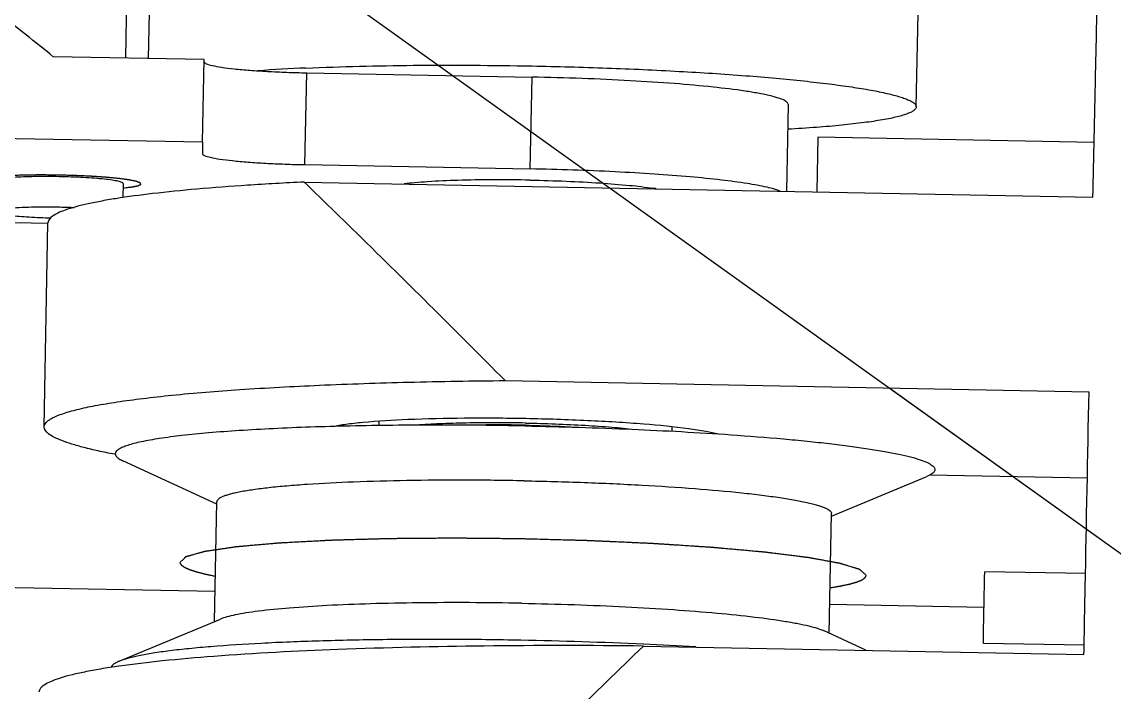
# Model space of a CAD drawing. Header units: millimetres. Extents: x 0 to 420, y 0 to 297.
# Drawn here: x 152.18 to 157.51, y 191.52 to 194.79 of the extents above; entities that cross this region are included whole.
import ezdxf

# ---------------------------------------------------------------- set-up
doc = ezdxf.new("R2010")
doc.units = ezdxf.units.MM
doc.header["$LTSCALE"] = 23.1
doc.layers.get('0').update_dxf_attribs({"linetype": 'CONTINUOUS'})
doc.layers.add('AXIS', color=7, linetype='CONTINUOUS')
doc.layers.add('DCURVE', color=7, linetype='CONTINUOUS')
doc.styles.get("Standard").update_dxf_attribs({"font": 'txt', "width": 0.85})
doc.dimstyles.get("Standard").update_dxf_attribs({"dimtxt": 3.5, "dimasz": 3.5, "dimexe": 1.5, "dimexo": 1, "dimtad": 1, "dimtxsty": 'STANDARD', "dimcen": 0.09, "dimadec": 0, "dimazin": 0, "dimtol": 1, "dimtp": 0.01, "dimtm": 0.01, "dimtfac": 1, "dimtofl": 0, "dimtmove": 0, "dimatfit": 3, "dimfxl": 1, "dimtolj": 1, "dimarcsym": 0})

msp = doc.modelspace()

# ---------------------------------------------------------------- linework, layer by layer
at = {"color": 7, "linetype": 'CONTINUOUS'}
for p, q in [((152.6887, 194.9957), (152.6813, 194.6119)), ((153.0569, 194.2008), (153.0656, 194.6045)), ((153.5569, 194.0917), (153.5655, 194.5399)), ((154.6566, 194.0707), (154.6653, 194.5189)), ((155.9151, 194.3858), (155.9069, 193.9618)), ((156.0602, 194.2257), (156.0551, 193.959)), ((153.0569, 194.2008), (151.9571, 194.2218)), ((153.0569, 194.2008), (153.0569, 194.1448)), ((153.5569, 194.0917), (154.6566, 194.0707)), ((152.6695, 193.9997), (152.6682, 193.9309)), ((153.553, 194.0068), (157.4023, 193.9332)), ((151.9571, 193.8129), (152.3032, 193.8063)), ((152.284, 192.8119), (152.3032, 193.8079)), ((154.5336, 193.0379), (157.3831, 192.9834)), ((153.9195, 192.8184), (153.9199, 192.8411)), ((154.6336, 192.8201), (154.6313, 192.8202)), ((155.3492, 192.7909), (155.3496, 192.8135)), ((157.3748, 192.5616), (156.6042, 192.5763)), ((155.2085, 191.7423), (157.3581, 191.7011))]:
    msp.add_line(p, q, dxfattribs=at)
for centre, radius, start, end in [((155.0624, 192.7134), 1.2779, 80.5913, 81.3321), ((224.5855, 119.9625), 99.8273, 134.024786, 134.596931)]:
    msp.add_arc(centre, radius, start, end, dxfattribs=at)
for points, knots in [([(157.4023, 193.9332), (157.4063, 194.1287), (157.413, 194.4419), (157.4199, 194.7551), (157.423, 194.8729)], [0, 0, 0, 0, 0.624039, 1, 1, 1, 1]), ([(153.0569, 194.1448), (153.0569, 194.1432), (153.06, 194.1392), (153.0728, 194.1329), (153.1006, 194.1256), (153.1463, 194.1178), (153.2078, 194.1104), (153.2826, 194.1038), (153.368, 194.0983), (153.4605, 194.0941), (153.5243, 194.0923), (153.5569, 194.0917)], [0, 0, 0, 0, 0.00975, 0.026361, 0.085067, 0.177714, 0.301332, 0.45141, 0.622281, 0.807525, 1, 1, 1, 1]), ([(155.8756, 193.9625), (155.8551, 193.9707), (155.8018, 193.9845), (155.7062, 194.0017), (155.5809, 194.0181), (155.4296, 194.0332), (155.2563, 194.0464), (154.9964, 194.0614), (154.7945, 194.068), (154.6566, 194.0707)], [0, 0, 0, 0, 0.054009, 0.133901, 0.237819, 0.362993, 0.50598, 0.662773, 1, 1, 1, 1]), ([(154.6565, 194.0163), (154.5955, 194.0175), (154.4776, 194.0185), (154.3106, 194.0159), (154.184, 194.0104), (154.097, 194.0038), (154.0591, 193.9998), (154.0417, 193.9976)], [0, 0, 0, 0, 0.297287, 0.574786, 0.81423, 0.914663, 1, 1, 1, 1]), ([(154.6565, 194.0163), (154.715, 194.0152), (154.8285, 194.0118), (154.9899, 194.0034), (155.131, 193.9923), (155.217, 193.9824), (155.255, 193.9766)], [0, 0, 0, 0, 0.292575, 0.567492, 0.808122, 1, 1, 1, 1]), ([(153.553, 194.0068), (153.4607, 194.0023), (153.2859, 193.9924), (153.0393, 193.9739), (152.825, 193.9525), (152.6679, 193.9317), (152.5604, 193.9134), (152.4939, 193.8999), (152.4371, 193.8859), (152.3904, 193.8716), (152.3532, 193.8567), (152.3223, 193.8401), (152.3035, 193.8207), (152.3032, 193.8079)], [0, 0, 0, 0, 0.215813, 0.409161, 0.577577, 0.719099, 0.779258, 0.832147, 0.877659, 0.915769, 0.946543, 0.970252, 1, 1, 1, 1]), ([(153.553, 194.0068), (153.6315, 193.931), (153.9609, 193.6107), (154.2866, 193.2865), (154.5336, 193.0379)], [0, 0, 0, 0, 0.237407, 1, 1, 1, 1]), ([(152.4315, 193.8812), (152.4081, 193.8822), (152.3612, 193.8836), (152.2918, 193.8844), (152.2256, 193.8838), (152.166, 193.8819), (152.1161, 193.8788), (152.0818, 193.8752), (152.0626, 193.8718), (152.0547, 193.8698), (152.0502, 193.8685), (152.0466, 193.867), (152.0436, 193.8654), (152.0418, 193.8636), (152.0418, 193.8623)], [0, 0, 0, 0, 0.178743, 0.358341, 0.529619, 0.683841, 0.813183, 0.911189, 0.946942, 0.961335, 0.973388, 0.98312, 0.990613, 1, 1, 1, 1]), ([(152.3195, 193.8299), (152.3009, 193.8304), (152.2647, 193.8318), (152.2125, 193.8346), (152.165, 193.8381), (152.1292, 193.8416), (152.104, 193.8447), (152.0881, 193.847), (152.0744, 193.8495), (152.0631, 193.8519), (152.0541, 193.8543), (152.0482, 193.8565), (152.0448, 193.8584), (152.0428, 193.8598), (152.0418, 193.8613), (152.0418, 193.8623)], [0, 0, 0, 0, 0.197771, 0.385042, 0.555663, 0.704055, 0.768381, 0.825433, 0.87476, 0.916021, 0.948958, 0.973506, 0.982709, 0.989998, 1, 1, 1, 1]), ([(152.284, 192.8119), (152.2842, 192.8201), (152.2921, 192.8331), (152.308, 192.8459), (152.3345, 192.8615), (152.3805, 192.8792), (152.4504, 192.8987), (152.5392, 192.9173), (152.6462, 192.9351), (152.771, 192.9518), (152.9705, 192.9737), (153.2578, 192.9966), (153.6428, 193.0172), (154.0744, 193.0316), (154.3765, 193.0365), (154.5336, 193.0379)], [0, 0, 0, 0, 0.010666, 0.017973, 0.027014, 0.050794, 0.082509, 0.122211, 0.169774, 0.224974, 0.287518, 0.433153, 0.603262, 0.793745, 1, 1, 1, 1]), ([(157.3581, 191.7011), (157.3602, 191.8107), (157.3685, 192.2381), (157.3768, 192.6656), (157.3831, 192.9834)], [0, 0, 0, 0, 0.25631, 1, 1, 1, 1]), ([(152.6272, 192.6782), (152.6006, 192.6833), (152.5507, 192.6936), (152.4812, 192.71), (152.422, 192.7267), (152.3733, 192.7431), (152.3347, 192.7599), (152.3031, 192.778), (152.2838, 192.7988), (152.284, 192.8119)], [0, 0, 0, 0, 0.214738, 0.403508, 0.565895, 0.701773, 0.811353, 0.895561, 1, 1, 1, 1]), ([(154.6336, 192.8306), (154.5368, 192.8324), (154.3968, 192.8328), (154.2199, 192.8275), (154.1398, 192.823), (154.1028, 192.8201)], [0, 0, 0, 0, 0.546935, 0.79058, 1, 1, 1, 1]), ([(154.6313, 192.8202), (154.6086, 192.8206), (154.5208, 192.8218), (154.433, 192.8213), (154.368, 192.8198)], [0, 0, 0, 0, 0.258584, 1, 1, 1, 1]), ([(154.6336, 192.8306), (154.7308, 192.8287), (154.8712, 192.8237), (155.0485, 192.8116), (155.1287, 192.804), (155.1657, 192.7997)], [0, 0, 0, 0, 0.546823, 0.79053, 1, 1, 1, 1]), ([(154.6336, 192.8201), (154.6568, 192.8197), (154.7461, 192.8175), (154.8355, 192.8136), (154.9016, 192.8094)], [0, 0, 0, 0, 0.258556, 1, 1, 1, 1]), ([(155.2085, 191.7423), (154.9492, 191.7451), (154.452, 191.7455), (153.7528, 191.7296), (153.2294, 191.7027), (152.8738, 191.6718), (152.72, 191.6538), (152.6499, 191.6438)], [0, 0, 0, 0, 0.303644, 0.582091, 0.81883, 0.917096, 1, 1, 1, 1]), ([(152.6499, 191.6438), (152.6199, 191.6396), (152.5636, 191.6309), (152.485, 191.6166), (152.4178, 191.6016), (152.3625, 191.5863), (152.3184, 191.5701), (152.2825, 191.5525), (152.2594, 191.5314), (152.2591, 191.5171)], [0, 0, 0, 0, 0.215686, 0.40538, 0.568577, 0.704998, 0.814748, 0.898571, 1, 1, 1, 1])]:
    msp.add_open_spline(points, degree=3, knots=knots, dxfattribs=at)
at = {"color": 2, "linetype": 'CONTINUOUS'}
for points, knots in [([(152.3571, 194.0406), (152.3479, 194.0407), (152.334, 194.0408), (152.3156, 194.041), (152.3018, 194.0411), (152.2903, 194.0413), (152.2822, 194.0413), (152.2776, 194.0414), (152.2742, 194.0414), (152.2709, 194.0413), (152.2665, 194.0413), (152.2588, 194.0412), (152.2477, 194.0412), (152.2345, 194.0411), (152.2234, 194.041), (152.2146, 194.0409), (152.2091, 194.0408), (152.2046, 194.0408), (152.2019, 194.0408), (152.1996, 194.0408), (152.1976, 194.0407), (152.194, 194.0406), (152.1889, 194.0404), (152.1806, 194.0402), (152.1703, 194.0399), (152.158, 194.0395), (152.1477, 194.0392), (152.1395, 194.039), (152.1343, 194.0388), (152.1302, 194.0387), (152.1276, 194.0387), (152.1259, 194.0386), (152.1241, 194.0385), (152.1219, 194.0383), (152.1193, 194.0382), (152.1158, 194.038), (152.1097, 194.0376), (152.1009, 194.0372), (152.0904, 194.0366), (152.0816, 194.0361), (152.0755, 194.0357), (152.072, 194.0355), (152.0698, 194.0354), (152.0683, 194.0353), (152.0674, 194.0353), (152.0665, 194.0352), (152.0656, 194.0351), (152.0642, 194.035), (152.0624, 194.0348), (152.0595, 194.0346), (152.0559, 194.0342), (152.0502, 194.0337), (152.0445, 194.0331), (152.0387, 194.0326), (152.0344, 194.0322), (152.0301, 194.0318), (152.0265, 194.0314), (152.0237, 194.0312), (152.0215, 194.031), (152.0197, 194.0308), (152.0183, 194.0307), (152.0174, 194.0306), (152.0168, 194.0305), (152.0164, 194.0305), (152.0162, 194.0304), (152.0159, 194.0304), (152.0154, 194.0303), (152.0147, 194.0302), (152.0132, 194.03), (152.0109, 194.0296), (152.0079, 194.0291), (152.0039, 194.0285), (151.9989, 194.0277), (151.9938, 194.0268), (151.9898, 194.0262), (151.9868, 194.0257), (151.9845, 194.0253), (151.983, 194.0251), (151.9824, 194.025), (151.9818, 194.0249), (151.9815, 194.0249), (151.9813, 194.0248), (151.9811, 194.0248), (151.9809, 194.0247), (151.9805, 194.0246), (151.98, 194.0244), (151.9793, 194.0242), (151.9784, 194.0239), (151.9773, 194.0235), (151.9758, 194.0231), (151.9741, 194.0225), (151.9724, 194.0219), (151.9702, 194.0212), (151.9679, 194.0205), (151.9659, 194.0198), (151.9648, 194.0195), (151.9639, 194.0192), (151.9631, 194.0189), (151.9623, 194.0187), (151.9618, 194.0185), (151.9614, 194.0184), (151.9614, 194.0183), (151.9613, 194.0182), (151.9613, 194.018), (151.9612, 194.0179), (151.9611, 194.0177), (151.9609, 194.0173), (151.9605, 194.0166), (151.96, 194.0156), (151.9594, 194.0144), (151.9589, 194.0134), (151.9585, 194.0127), (151.9583, 194.0122), (151.9582, 194.0119), (151.9581, 194.0117), (151.958, 194.0115), (151.9579, 194.0114), (151.9579, 194.0113), (151.9579, 194.0113), (151.9581, 194.0112), (151.9584, 194.011), (151.9589, 194.0107), (151.9594, 194.0104), (151.9602, 194.01), (151.9611, 194.0095), (151.9622, 194.0089), (151.9633, 194.0082), (151.9644, 194.0076), (151.9655, 194.007), (151.9666, 194.0064), (151.9677, 194.0058), (151.9687, 194.0052), (151.9694, 194.0048), (151.9699, 194.0046), (151.9702, 194.0044), (151.9705, 194.0042), (151.9707, 194.0041), (151.9708, 194.0041), (151.9712, 194.004), (151.9716, 194.0039), (151.9721, 194.0037), (151.9729, 194.0035), (151.974, 194.0033), (151.9752, 194.003), (151.9769, 194.0026), (151.979, 194.002), (151.9815, 194.0014), (151.9841, 194.0008), (151.9866, 194.0002), (151.9891, 193.9995), (151.9916, 193.9989), (151.9937, 193.9984), (151.9954, 193.998), (151.9967, 193.9977), (151.9979, 193.9974), (151.999, 193.9971), (151.9997, 193.9969), (152.0001, 193.9968), (152.0008, 193.9967), (152.0016, 193.9966), (152.0028, 193.9964), (152.0044, 193.9961), (152.0069, 193.9958), (152.0101, 193.9953), (152.0151, 193.9945), (152.0214, 193.9935), (152.0315, 193.9919), (152.0391, 193.9908), (152.0441, 193.99)], [0, 0, 0, 0, 0.03125, 0.046875, 0.0625, 0.078125, 0.085938, 0.089844, 0.09375, 0.097656, 0.101562, 0.109375, 0.125, 0.140625, 0.15625, 0.164062, 0.171875, 0.175781, 0.179688, 0.181641, 0.183594, 0.1875, 0.195312, 0.203125, 0.21875, 0.234375, 0.25, 0.257812, 0.265625, 0.269531, 0.273438, 0.275391, 0.277344, 0.28125, 0.285156, 0.289062, 0.296875, 0.3125, 0.328125, 0.34375, 0.351562, 0.355469, 0.359375, 0.361328, 0.362305, 0.363281, 0.365234, 0.367188, 0.371094, 0.375, 0.382812, 0.390625, 0.40625, 0.414062, 0.421875, 0.429688, 0.4375, 0.441406, 0.445312, 0.449219, 0.451172, 0.453125, 0.454102, 0.45459, 0.455078, 0.456055, 0.457031, 0.458984, 0.460938, 0.46875, 0.476562, 0.484375, 0.5, 0.515625, 0.523438, 0.53125, 0.539062, 0.541016, 0.542969, 0.543945, 0.544922, 0.54541, 0.545898, 0.546875, 0.548828, 0.550781, 0.554688, 0.558594, 0.5625, 0.570312, 0.578125, 0.585938, 0.59375, 0.609375, 0.617188, 0.621094, 0.625, 0.628906, 0.632812, 0.634766, 0.636719, 0.637695, 0.638672, 0.640625, 0.642578, 0.644531, 0.648438, 0.65625, 0.671875, 0.6875, 0.703125, 0.710938, 0.714844, 0.71875, 0.722656, 0.724609, 0.725586, 0.726562, 0.727539, 0.728516, 0.730469, 0.734375, 0.738281, 0.742188, 0.75, 0.757812, 0.765625, 0.773438, 0.78125, 0.789062, 0.796875, 0.804688, 0.808594, 0.8125, 0.814453, 0.816406, 0.817383, 0.818359, 0.819336, 0.820312, 0.822266, 0.824219, 0.828125, 0.832031, 0.835938, 0.84375, 0.851562, 0.859375, 0.867188, 0.875, 0.882812, 0.890625, 0.894531, 0.898438, 0.902344, 0.90625, 0.908203, 0.90918, 0.910156, 0.912109, 0.914062, 0.917969, 0.921875, 0.929688, 0.9375, 0.953125, 0.96875, 1, 1, 1, 1]), ([(152.6692, 193.9779), (152.6742, 193.9785), (152.6817, 193.9794), (152.6918, 193.9806), (152.6981, 193.9813), (152.7031, 193.9819), (152.7063, 193.9822), (152.7088, 193.9825), (152.7104, 193.9827), (152.7116, 193.9828), (152.7124, 193.9829), (152.7131, 193.983), (152.7135, 193.9831), (152.7142, 193.9832), (152.7153, 193.9835), (152.7166, 193.9837), (152.7178, 193.984), (152.7195, 193.9843), (152.7217, 193.9848), (152.7242, 193.9853), (152.7268, 193.9858), (152.7293, 193.9864), (152.7319, 193.9869), (152.7344, 193.9874), (152.7366, 193.9878), (152.7383, 193.9882), (152.7396, 193.9885), (152.7406, 193.9887), (152.7415, 193.9889), (152.742, 193.989), (152.7424, 193.989), (152.7428, 193.9891), (152.7429, 193.9892), (152.7431, 193.9893), (152.7434, 193.9894), (152.7437, 193.9896), (152.7442, 193.9898), (152.745, 193.9902), (152.7459, 193.9907), (152.7471, 193.9913), (152.7482, 193.9918), (152.7494, 193.9924), (152.7505, 193.993), (152.7517, 193.9936), (152.7528, 193.9941), (152.7538, 193.9946), (152.7545, 193.995), (152.7551, 193.9953), (152.7556, 193.9955), (152.7559, 193.9957), (152.7562, 193.9958), (152.7561, 193.9959), (152.7561, 193.996), (152.7561, 193.9961), (152.756, 193.9962), (152.7559, 193.9965), (152.7557, 193.9968), (152.7556, 193.9972), (152.7552, 193.9979), (152.7548, 193.999), (152.7542, 194.0002), (152.7538, 194.0013), (152.7535, 194.002), (152.7533, 194.0023), (152.7532, 194.0025), (152.7532, 194.0027), (152.7531, 194.0028), (152.7531, 194.0029), (152.7531, 194.003), (152.7527, 194.0032), (152.7521, 194.0034), (152.7514, 194.0036), (152.7506, 194.0039), (152.7498, 194.0043), (152.7486, 194.0047), (152.7467, 194.0054), (152.7445, 194.0062), (152.7422, 194.007), (152.7406, 194.0077), (152.7389, 194.0083), (152.7375, 194.0088), (152.7364, 194.0092), (152.7356, 194.0095), (152.7349, 194.0098), (152.7343, 194.01), (152.734, 194.0101), (152.7337, 194.0102), (152.7336, 194.0103), (152.7333, 194.0103), (152.733, 194.0104), (152.7325, 194.0105), (152.7319, 194.0106), (152.7303, 194.0109), (152.7281, 194.0114), (152.725, 194.012), (152.7209, 194.0128), (152.7158, 194.0138), (152.7108, 194.0148), (152.7067, 194.0157), (152.7036, 194.0163), (152.7011, 194.0168), (152.6994, 194.0171), (152.6987, 194.0173), (152.6983, 194.0173), (152.6981, 194.0174), (152.6978, 194.0174), (152.6972, 194.0175), (152.6963, 194.0176), (152.6949, 194.0178), (152.6931, 194.0181), (152.691, 194.0183), (152.6882, 194.0187), (152.6847, 194.0192), (152.6805, 194.0197), (152.6763, 194.0203), (152.6707, 194.0211), (152.6651, 194.0218), (152.6594, 194.0226), (152.6559, 194.023), (152.6531, 194.0234), (152.6514, 194.0236), (152.65, 194.0238), (152.6491, 194.0239), (152.6482, 194.024), (152.6473, 194.0241), (152.6458, 194.0243), (152.6435, 194.0245), (152.64, 194.0248), (152.6355, 194.0252), (152.6302, 194.0257), (152.6231, 194.0264), (152.6142, 194.0273), (152.6053, 194.0281), (152.5991, 194.0287), (152.5956, 194.029), (152.5929, 194.0293), (152.5907, 194.0295), (152.5889, 194.0297), (152.5871, 194.0298), (152.5846, 194.03), (152.5806, 194.0303), (152.5755, 194.0306), (152.5694, 194.031), (152.5634, 194.0314), (152.5553, 194.032), (152.5472, 194.0325), (152.5392, 194.0331), (152.5331, 194.0335), (152.527, 194.0339), (152.522, 194.0343), (152.5184, 194.0345), (152.5167, 194.0346), (152.5156, 194.0347), (152.5139, 194.0348), (152.5114, 194.0349), (152.5069, 194.0351), (152.5013, 194.0353), (152.4923, 194.0358), (152.4811, 194.0363), (152.4676, 194.0369), (152.4564, 194.0374), (152.4474, 194.0379), (152.4385, 194.0383), (152.4268, 194.0386), (152.4082, 194.0391), (152.385, 194.0398), (152.3664, 194.0403), (152.3571, 194.0406)], [0, 0, 0, 0, 0.03125, 0.046875, 0.0625, 0.070312, 0.078125, 0.082031, 0.085938, 0.087891, 0.089844, 0.09082, 0.091797, 0.09375, 0.097656, 0.101562, 0.105469, 0.109375, 0.117188, 0.125, 0.132812, 0.140625, 0.148438, 0.15625, 0.164062, 0.167969, 0.171875, 0.175781, 0.177734, 0.179688, 0.180664, 0.181641, 0.182617, 0.183594, 0.185547, 0.1875, 0.191406, 0.195312, 0.203125, 0.210938, 0.21875, 0.226562, 0.234375, 0.242188, 0.25, 0.257812, 0.261719, 0.265625, 0.269531, 0.271484, 0.272461, 0.273438, 0.274414, 0.275391, 0.277344, 0.28125, 0.285156, 0.289062, 0.296875, 0.3125, 0.328125, 0.34375, 0.351562, 0.355469, 0.357422, 0.359375, 0.361328, 0.362305, 0.363281, 0.365234, 0.367188, 0.371094, 0.375, 0.378906, 0.382812, 0.390625, 0.40625, 0.414062, 0.421875, 0.429688, 0.4375, 0.441406, 0.445312, 0.449219, 0.451172, 0.453125, 0.454102, 0.45459, 0.455078, 0.456055, 0.457031, 0.458984, 0.460938, 0.46875, 0.476562, 0.484375, 0.5, 0.515625, 0.523438, 0.53125, 0.539062, 0.542969, 0.543945, 0.544922, 0.54541, 0.545898, 0.546875, 0.548828, 0.550781, 0.554688, 0.558594, 0.5625, 0.570312, 0.578125, 0.585938, 0.59375, 0.609375, 0.617188, 0.625, 0.628906, 0.632812, 0.634766, 0.636719, 0.637695, 0.638672, 0.640625, 0.644531, 0.648438, 0.65625, 0.664062, 0.671875, 0.6875, 0.703125, 0.710938, 0.714844, 0.71875, 0.722656, 0.724609, 0.726562, 0.730469, 0.734375, 0.742188, 0.75, 0.757812, 0.765625, 0.78125, 0.789062, 0.796875, 0.804688, 0.8125, 0.816406, 0.818359, 0.819336, 0.820312, 0.824219, 0.828125, 0.835938, 0.84375, 0.859375, 0.875, 0.890625, 0.898438, 0.90625, 0.921875, 0.9375, 0.96875, 1, 1, 1, 1])]:
    msp.add_open_spline(points, degree=3, knots=knots, dxfattribs=at)
at = {"layer": 'AXIS', "color": 7, "linetype": 'CONTINUOUS'}
for p, q in [((152.7938, 194.6097), (152.805, 195.1931)), ((156.5399, 194.3738), (156.5543, 195.1208)), ((153.0656, 194.6045), (152.3291, 194.6186)), ((153.0656, 194.593), (153.0656, 194.6045)), ((153.5655, 194.5399), (154.6653, 194.5189)), ((157.4079, 194.1999), (156.0602, 194.2257)), ((154.6312, 192.8163), (154.6336, 192.8163)), ((153.1269, 192.434), (152.6691, 192.6459)), ((156.1264, 192.3762), (156.592, 192.5703)), ((153.1159, 191.862), (153.1272, 192.4468)), ((156.1153, 191.8042), (156.1266, 192.389)), ((157.3657, 192.0956), (156.8741, 192.1051)), ((152.6502, 191.6679), (153.1447, 191.8741)), ((156.294, 191.7215), (156.087, 191.8173)), ((156.8674, 191.7552), (156.8674, 191.7558)), ((157.359, 191.7457), (156.8674, 191.7551))]:
    msp.add_line(p, q, dxfattribs=at)
for centre, radius, start, end in [((153.9497, 185.5547), 9.0168, 92.466, 93.95494), ((154.187, 169.4913), 22.2832, 87.37026, 88.9096), ((154.3366, 172.9343), 18.837, 86.56945, 87.34437)]:
    msp.add_arc(centre, radius, start, end, dxfattribs=at)
for points, knots in [([(152.3291, 194.6186), (152.2518, 194.6806), (152.1411, 194.7692), (151.9997, 194.8789), (151.9108, 194.9457), (151.835, 194.9999), (151.7736, 195.0403), (151.7313, 195.0642), (151.7052, 195.0746), (151.6948, 195.0769), (151.6905, 195.077)], [0, 0, 0, 0, 0.376797, 0.538941, 0.680561, 0.799389, 0.893222, 0.960216, 0.983427, 1, 1, 1, 1]), ([(153.0656, 194.593), (153.0656, 194.5914), (153.0687, 194.5874), (153.0815, 194.5812), (153.1092, 194.5738), (153.1549, 194.566), (153.2164, 194.5586), (153.2912, 194.552), (153.3766, 194.5465), (153.4692, 194.5423), (153.533, 194.5405), (153.5655, 194.5399)], [0, 0, 0, 0, 0.00975, 0.026361, 0.085067, 0.177714, 0.301332, 0.45141, 0.622281, 0.807525, 1, 1, 1, 1]), ([(153.5617, 194.5631), (153.736, 194.5709), (154.1039, 194.5792), (154.4719, 194.577), (154.6653, 194.5733)], [0, 0, 0, 0, 0.474253, 1, 1, 1, 1]), ([(154.6653, 194.5733), (154.7874, 194.571), (155.0268, 194.5644), (155.3744, 194.5487), (155.6491, 194.531), (155.8519, 194.5141), (155.9878, 194.5008), (156.111, 194.4867), (156.2203, 194.4719), (156.3146, 194.4566), (156.3832, 194.4429), (156.4299, 194.4315), (156.4587, 194.4234), (156.4832, 194.4153), (156.5033, 194.4072), (156.5192, 194.3992), (156.5307, 194.3911), (156.5381, 194.3829), (156.54, 194.3766), (156.5399, 194.3738)], [0, 0, 0, 0, 0.192601, 0.377895, 0.548829, 0.626848, 0.698899, 0.764304, 0.822455, 0.872822, 0.914974, 0.932866, 0.948599, 0.962158, 0.973554, 0.982831, 0.990096, 0.995615, 1, 1, 1, 1]), ([(155.9151, 194.3858), (155.9151, 194.3899), (155.9102, 194.3966), (155.9012, 194.4027), (155.8855, 194.4108), (155.8584, 194.42), (155.8171, 194.4306), (155.7648, 194.441), (155.6747, 194.4557), (155.5387, 194.4721), (155.3515, 194.4887), (155.138, 194.5025), (154.9063, 194.5129), (154.7467, 194.5173), (154.6653, 194.5189)], [0, 0, 0, 0, 0.009685, 0.016952, 0.026229, 0.051182, 0.084805, 0.126971, 0.177349, 0.300928, 0.451034, 0.62201, 0.807356, 1, 1, 1, 1]), ([(156.5399, 194.3738), (156.5399, 194.3708), (156.5373, 194.364), (156.5285, 194.3557), (156.5151, 194.3476), (156.4967, 194.3397), (156.4734, 194.3319), (156.4452, 194.3244), (156.4121, 194.317), (156.3585, 194.3069), (156.28, 194.2955), (156.1726, 194.2834), (156.0486, 194.2727), (155.9605, 194.2669), (155.9139, 194.2641)], [0, 0, 0, 0, 0.013859, 0.031712, 0.055601, 0.086349, 0.124272, 0.169485, 0.221988, 0.28171, 0.422346, 0.590123, 0.783349, 1, 1, 1, 1]), ([(152.3571, 194.0329), (152.3173, 194.0337), (152.2594, 194.0339), (152.1858, 194.032), (152.1391, 194.0296), (152.1007, 194.0265), (152.0721, 194.0227), (152.0547, 194.0188), (152.0466, 194.0152), (152.0446, 194.0127), (152.0446, 194.0117)], [0, 0, 0, 0, 0.378299, 0.549257, 0.699346, 0.822869, 0.915334, 0.973813, 0.990305, 1, 1, 1, 1]), ([(152.6695, 193.9997), (152.6695, 194.0007), (152.6676, 194.0032), (152.6597, 194.0071), (152.6424, 194.0117), (152.6139, 194.0166), (152.5754, 194.0212), (152.5286, 194.0254), (152.4549, 194.0302), (152.397, 194.0322), (152.3571, 194.0329)], [0, 0, 0, 0, 0.00969, 0.026191, 0.084716, 0.17725, 0.300844, 0.450983, 0.621945, 1, 1, 1, 1]), ([(153.693, 192.8141), (153.7138, 192.8187), (153.7624, 192.8266), (153.8846, 192.84), (154.0773, 192.851), (154.3428, 192.8568), (154.6354, 192.8549), (154.9279, 192.8455), (155.1929, 192.8295), (155.385, 192.8111), (155.5065, 192.7929), (155.5548, 192.7832), (155.5754, 192.7778)], [0, 0, 0, 0, 0.033762, 0.078215, 0.195119, 0.34018, 0.500028, 0.659872, 0.804921, 0.921807, 0.96625, 1, 1, 1, 1]), ([(154.6312, 192.8163), (154.4854, 192.8191), (154.2007, 192.8219), (153.8515, 192.8184), (153.5877, 192.8111), (153.4073, 192.8037), (153.2418, 192.7944), (153.0931, 192.7834), (152.9631, 192.7707), (152.8533, 192.7565), (152.7752, 192.743), (152.724, 192.7312), (152.694, 192.7226), (152.6699, 192.7139), (152.6515, 192.705), (152.6387, 192.6959), (152.6324, 192.6871), (152.6313, 192.6801), (152.6326, 192.673), (152.6391, 192.664), (152.652, 192.6545), (152.6628, 192.6488), (152.6691, 192.6459)], [0, 0, 0, 0, 0.210872, 0.411527, 0.504982, 0.592338, 0.672552, 0.744672, 0.807853, 0.861375, 0.904668, 0.922356, 0.93737, 0.949722, 0.959475, 0.966812, 0.972214, 0.974548, 0.976905, 0.982454, 0.990006, 1, 1, 1, 1]), ([(154.6336, 192.8163), (154.8067, 192.8129), (155.1412, 192.8028), (155.4753, 192.7847), (155.6364, 192.7735)], [0, 0, 0, 0, 0.517588, 1, 1, 1, 1]), ([(155.6364, 192.7735), (155.7215, 192.7675), (155.8454, 192.7578), (156.0053, 192.7426), (156.1134, 192.7309), (156.2125, 192.7187), (156.3022, 192.7061), (156.3818, 192.6931), (156.4509, 192.6799), (156.5091, 192.6665), (156.556, 192.653), (156.5879, 192.6411), (156.6072, 192.6312), (156.6176, 192.6244), (156.6252, 192.6175), (156.6299, 192.6105), (156.6314, 192.6031), (156.6293, 192.5958), (156.6241, 192.589), (156.6121, 192.5793), (156.6006, 192.5739), (156.592, 192.5703)], [0, 0, 0, 0, 0.237904, 0.346751, 0.447992, 0.541038, 0.625354, 0.700466, 0.76597, 0.821542, 0.866968, 0.902198, 0.916067, 0.927549, 0.936837, 0.94432, 0.950733, 0.957198, 0.964813, 0.974277, 1, 1, 1, 1]), ([(154.6269, 192.5486), (154.5295, 192.5505), (154.3384, 192.5525), (154.0608, 192.5507), (153.805, 192.5439), (153.61, 192.5342), (153.4721, 192.5237), (153.3847, 192.5153), (153.3091, 192.5059), (153.254, 192.4971), (153.2165, 192.4895), (153.1934, 192.4839), (153.1736, 192.4782), (153.1573, 192.4723), (153.1445, 192.4664), (153.1351, 192.4603), (153.1289, 192.454), (153.1272, 192.449), (153.1272, 192.4468)], [0, 0, 0, 0, 0.192767, 0.378135, 0.549062, 0.699079, 0.764449, 0.822563, 0.872897, 0.915017, 0.932896, 0.948616, 0.962166, 0.973555, 0.982826, 0.99009, 0.995611, 1, 1, 1, 1]), ([(154.6269, 192.5486), (154.7245, 192.5468), (154.9161, 192.5415), (155.1942, 192.529), (155.4504, 192.5124), (155.6456, 192.4951), (155.7835, 192.4793), (155.8709, 192.4675), (155.9463, 192.4552), (156.0012, 192.4443), (156.0386, 192.4352), (156.0616, 192.4287), (156.0812, 192.4222), (156.0973, 192.4157), (156.11, 192.4093), (156.1192, 192.4028), (156.1251, 192.3963), (156.1267, 192.3912), (156.1266, 192.389)], [0, 0, 0, 0, 0.192598, 0.377898, 0.548832, 0.6989, 0.764305, 0.822456, 0.872824, 0.914975, 0.932867, 0.948599, 0.962158, 0.973554, 0.98283, 0.990096, 0.995615, 1, 1, 1, 1]), ([(156.8674, 191.7558), (156.8674, 191.7619), (156.8678, 191.7815), (156.8684, 191.8202), (156.8694, 191.8747), (156.8704, 191.9267), (156.8712, 191.9701), (156.8718, 192.0012), (156.8724, 192.0298), (156.8729, 192.0548), (156.8733, 192.0729), (156.8736, 192.0849), (156.8737, 192.0919), (156.8739, 192.0973), (156.8738, 192.1013), (156.8742, 192.1036), (156.8739, 192.1048), (156.8741, 192.105)], [0, 0, 0, 0, 0.05215, 0.168568, 0.332516, 0.520415, 0.614928, 0.705244, 0.788072, 0.860414, 0.919653, 0.943657, 0.963616, 0.979365, 0.990737, 0.997626, 1, 1, 1, 1]), ([(154.6154, 191.951), (154.53, 191.9527), (154.3617, 191.9546), (154.1154, 191.9538), (153.8838, 191.9491), (153.6737, 191.9409), (153.4913, 191.9292), (153.3591, 191.9165), (153.2713, 191.9044), (153.2198, 191.8953), (153.1785, 191.8857), (153.1547, 191.8782), (153.1447, 191.8741)], [0, 0, 0, 0, 0.173565, 0.342012, 0.500438, 0.644235, 0.769246, 0.871903, 0.913939, 0.949405, 0.978114, 1, 1, 1, 1]), ([(154.6154, 191.951), (154.701, 191.9494), (154.8698, 191.9449), (155.1166, 191.9346), (155.3486, 191.921), (155.559, 191.9047), (155.7416, 191.886), (155.8737, 191.8682), (155.9613, 191.8526), (156.0126, 191.8415), (156.0536, 191.8304), (156.0772, 191.8219), (156.087, 191.8173)], [0, 0, 0, 0, 0.173443, 0.341847, 0.500286, 0.644127, 0.769194, 0.871897, 0.913948, 0.949421, 0.978127, 1, 1, 1, 1]), ([(154.6111, 191.7705), (154.4972, 191.7727), (154.2728, 191.7753), (153.9444, 191.7742), (153.6356, 191.768), (153.3555, 191.7569), (153.1439, 191.7435), (152.9951, 191.7301), (152.9007, 191.7196), (152.8189, 191.7083), (152.7503, 191.6962), (152.6952, 191.6835), (152.6635, 191.6734), (152.6502, 191.6679)], [0, 0, 0, 0, 0.173562, 0.342009, 0.500434, 0.64423, 0.76924, 0.823561, 0.871903, 0.913939, 0.949405, 0.978114, 1, 1, 1, 1]), ([(152.6502, 191.6679), (152.645, 191.6657), (152.6357, 191.6614), (152.6218, 191.6529), (152.6135, 191.6444), (152.6119, 191.6383)], [0, 0, 0, 0, 0.341704, 0.617415, 1, 1, 1, 1])]:
    msp.add_open_spline(points, degree=3, knots=knots, dxfattribs=at)
at = {"layer": 'DCURVE', "color": 40, "linetype": 'CONTINUOUS'}
for p, q in [((153.1187, 192.0084), (151.9152, 192.0314)), ((156.8704, 191.9301), (156.118, 191.9445))]:
    msp.add_line(p, q, dxfattribs=at)
for points, knots in [([(156.2958, 192.0871), (156.2945, 192.0883), (156.2918, 192.0907), (156.2879, 192.0943), (156.2839, 192.0979), (156.2799, 192.1015), (156.2766, 192.1046), (156.2739, 192.107), (156.2719, 192.1088), (156.2702, 192.1103), (156.2689, 192.1115), (156.2679, 192.1124), (156.2669, 192.1133), (156.2661, 192.1141), (156.2654, 192.1147), (156.265, 192.1151), (156.2647, 192.1154), (156.2644, 192.1156), (156.2642, 192.1158), (156.2641, 192.1159), (156.264, 192.116), (156.264, 192.116), (156.2637, 192.1161), (156.2635, 192.1162), (156.263, 192.1163), (156.2624, 192.1165), (156.2617, 192.1167), (156.2607, 192.117), (156.2594, 192.1174), (156.2574, 192.118), (156.2549, 192.1188), (156.2518, 192.1197), (156.2488, 192.1207), (156.2448, 192.1219), (156.2398, 192.1234), (156.2337, 192.1253), (156.2257, 192.1277), (156.2156, 192.1308), (156.2055, 192.1339), (156.1974, 192.1364), (156.1914, 192.1382), (156.1864, 192.1398), (156.1823, 192.141), (156.1793, 192.1419), (156.1763, 192.1429), (156.1738, 192.1436), (156.1718, 192.1442), (156.1705, 192.1446), (156.1695, 192.1449), (156.1687, 192.1452), (156.1681, 192.1454), (156.1677, 192.1455), (156.1674, 192.1456), (156.1673, 192.1456), (156.1669, 192.1457), (156.1665, 192.1458), (156.1658, 192.1459), (156.1648, 192.1461), (156.1636, 192.1463), (156.162, 192.1466), (156.16, 192.1469), (156.1568, 192.1475), (156.1527, 192.1483), (156.1479, 192.1491), (156.1431, 192.15), (156.1367, 192.1512), (156.1286, 192.1526), (156.119, 192.1544), (156.1061, 192.1567), (156.09, 192.1597), (156.0739, 192.1626), (156.061, 192.1649), (156.0514, 192.1667), (156.0433, 192.1681), (156.0369, 192.1693), (156.0321, 192.1702), (156.0273, 192.1711), (156.0232, 192.1718), (156.02, 192.1724), (156.018, 192.1727), (156.0164, 192.173), (156.0152, 192.1733), (156.0142, 192.1734), (156.0135, 192.1736), (156.0131, 192.1736), (156.0128, 192.1737), (156.0124, 192.1737), (156.0118, 192.1738), (156.0108, 192.1739), (156.0095, 192.1741), (156.0078, 192.1743), (156.0056, 192.1746), (156.0029, 192.1749), (155.9984, 192.1755), (155.9929, 192.1762), (155.9863, 192.177), (155.9797, 192.1778), (155.9709, 192.1789), (155.9599, 192.1803), (155.9467, 192.1819), (155.929, 192.1842), (155.907, 192.1869), (155.8849, 192.1897), (155.8673, 192.1919), (155.8541, 192.1935), (155.8431, 192.1949), (155.8342, 192.196), (155.8276, 192.1968), (155.821, 192.1976), (155.8155, 192.1983), (155.8111, 192.1989), (155.8083, 192.1992), (155.8061, 192.1995), (155.8045, 192.1997), (155.8031, 192.1999), (155.8021, 192.2), (155.8016, 192.2001), (155.8012, 192.2001), (155.8007, 192.2002), (155.8, 192.2002), (155.7989, 192.2003), (155.7972, 192.2005), (155.7952, 192.2007), (155.7926, 192.2009), (155.7893, 192.2012), (155.784, 192.2017), (155.7774, 192.2023), (155.7695, 192.203), (155.7616, 192.2037), (155.751, 192.2046), (155.7379, 192.2058), (155.722, 192.2073), (155.7009, 192.2092), (155.6745, 192.2115), (155.6482, 192.2139), (155.627, 192.2158), (155.6112, 192.2173), (155.598, 192.2184), (155.5875, 192.2194), (155.5796, 192.2201), (155.5716, 192.2208), (155.565, 192.2214), (155.5598, 192.2219), (155.5565, 192.2222), (155.5538, 192.2224), (155.5519, 192.2226), (155.5502, 192.2228), (155.5491, 192.2229), (155.5484, 192.2229), (155.5479, 192.223), (155.5473, 192.223), (155.5466, 192.2231), (155.5452, 192.2231), (155.5433, 192.2233), (155.541, 192.2234), (155.5379, 192.2236), (155.5341, 192.2239), (155.528, 192.2243), (155.5203, 192.2248), (155.5111, 192.2254), (155.502, 192.226), (155.4897, 192.2268), (155.4744, 192.2278), (155.456, 192.229), (155.4315, 192.2306), (155.4009, 192.2326), (155.3703, 192.2346), (155.3458, 192.2362), (155.3274, 192.2374), (155.309, 192.2386), (155.2937, 192.2396), (155.2815, 192.2404), (155.2738, 192.2409), (155.2677, 192.2413), (155.2631, 192.2416), (155.2593, 192.2418), (155.2562, 192.242), (155.2539, 192.2422), (155.2514, 192.2423), (155.2482, 192.2424), (155.2441, 192.2426), (155.2392, 192.2428), (155.2327, 192.2431), (155.2245, 192.2435), (155.2115, 192.2441), (155.1952, 192.2448), (155.1756, 192.2457), (155.156, 192.2466), (155.1299, 192.2478), (155.0973, 192.2492), (155.0647, 192.2507), (155.0386, 192.2519), (155.019, 192.2528), (154.9994, 192.2536), (154.9831, 192.2544), (154.97, 192.255), (154.9603, 192.2554), (154.9521, 192.2558), (154.9464, 192.256), (154.9431, 192.2562), (154.9407, 192.2563), (154.9381, 192.2564), (154.9346, 192.2565), (154.9286, 192.2566), (154.92, 192.2569), (154.9096, 192.2571), (154.8958, 192.2575), (154.8786, 192.258), (154.8579, 192.2585), (154.8372, 192.2591), (154.8096, 192.2599), (154.7751, 192.2608), (154.7337, 192.2619), (154.6992, 192.2629), (154.6715, 192.2636), (154.6508, 192.2642), (154.6336, 192.2646), (154.6215, 192.265), (154.6146, 192.2652), (154.6094, 192.2653), (154.6044, 192.2654), (154.5976, 192.2654), (154.5857, 192.2655), (154.5688, 192.2657), (154.5485, 192.2659), (154.5214, 192.2662), (154.4875, 192.2665), (154.4469, 192.2669), (154.4063, 192.2673), (154.3724, 192.2677), (154.3453, 192.2679), (154.325, 192.2681), (154.3081, 192.2683), (154.2962, 192.2684), (154.2895, 192.2685), (154.2844, 192.2686), (154.2794, 192.2685), (154.2728, 192.2685), (154.2612, 192.2684), (154.2447, 192.2682), (154.2248, 192.2681), (154.1984, 192.2679), (154.1653, 192.2676), (154.1256, 192.2673), (154.0925, 192.267), (154.066, 192.2668), (154.0462, 192.2666), (154.0263, 192.2665), (154.0098, 192.2663), (153.9966, 192.2662), (153.9883, 192.2662), (153.9817, 192.2661), (153.9767, 192.2661), (153.9726, 192.266), (153.9697, 192.266), (153.968, 192.266), (153.9667, 192.266), (153.9657, 192.266), (153.9642, 192.2659), (153.9616, 192.2658), (153.9578, 192.2657), (153.9533, 192.2656), (153.9473, 192.2654), (153.9399, 192.2652), (153.9279, 192.2649), (153.913, 192.2645), (153.895, 192.264), (153.8771, 192.2635), (153.8532, 192.2628), (153.8233, 192.2619), (153.7934, 192.2611), (153.7695, 192.2604), (153.7516, 192.2599), (153.7336, 192.2594), (153.7187, 192.259), (153.7067, 192.2586), (153.6992, 192.2584), (153.6933, 192.2582), (153.6888, 192.2581), (153.6851, 192.258), (153.6824, 192.2579), (153.6809, 192.2579), (153.6798, 192.2579), (153.6788, 192.2578), (153.6775, 192.2577), (153.6752, 192.2576), (153.6718, 192.2574), (153.6679, 192.2572), (153.6625, 192.2569), (153.6559, 192.2566), (153.6453, 192.256), (153.632, 192.2553), (153.616, 192.2544), (153.6001, 192.2536), (153.5788, 192.2524), (153.5522, 192.251), (153.5256, 192.2496), (153.5044, 192.2484), (153.4884, 192.2476), (153.4751, 192.2468), (153.4645, 192.2463), (153.4565, 192.2458), (153.4485, 192.2454), (153.4419, 192.2451), (153.4366, 192.2448), (153.4333, 192.2446), (153.4306, 192.2445), (153.4286, 192.2443), (153.4269, 192.2443), (153.4258, 192.2442), (153.4251, 192.2442), (153.4246, 192.2441), (153.4242, 192.2441), (153.4237, 192.244), (153.4227, 192.244), (153.4214, 192.2438), (153.4198, 192.2437), (153.4177, 192.2435), (153.415, 192.2433), (153.4107, 192.2429), (153.4054, 192.2424), (153.399, 192.2418), (153.3926, 192.2413), (153.3841, 192.2405), (153.3734, 192.2396), (153.3606, 192.2384), (153.3435, 192.2369), (153.3222, 192.235), (153.3009, 192.2331), (153.2838, 192.2316), (153.271, 192.2304), (153.2603, 192.2295), (153.2518, 192.2287), (153.2454, 192.2281), (153.239, 192.2276), (153.2337, 192.2271), (153.2294, 192.2267), (153.2267, 192.2265), (153.2246, 192.2263), (153.223, 192.2261), (153.2217, 192.226), (153.2207, 192.2259), (153.2202, 192.2259), (153.2198, 192.2258), (153.2195, 192.2258), (153.2191, 192.2257), (153.2184, 192.2256), (153.2174, 192.2255), (153.2162, 192.2253), (153.2146, 192.2251), (153.2126, 192.2248), (153.2094, 192.2243), (153.2054, 192.2237), (153.2006, 192.223), (153.1958, 192.2223), (153.1894, 192.2213), (153.1814, 192.2201), (153.1718, 192.2187), (153.159, 192.2168), (153.143, 192.2144), (153.127, 192.2121), (153.1142, 192.2102), (153.1046, 192.2088), (153.0966, 192.2076), (153.0902, 192.2066), (153.0854, 192.2059), (153.0806, 192.2052), (153.0766, 192.2046), (153.0734, 192.2041), (153.0714, 192.2038), (153.0698, 192.2036), (153.0686, 192.2034), (153.0676, 192.2033), (153.0669, 192.2032), (153.0665, 192.2031), (153.0662, 192.2031), (153.066, 192.203), (153.0658, 192.2029), (153.0654, 192.2028), (153.0648, 192.2027), (153.0641, 192.2025), (153.0631, 192.2022), (153.0619, 192.2019), (153.06, 192.2013), (153.0577, 192.2007), (153.0548, 192.1999), (153.052, 192.1991), (153.0482, 192.198), (153.0434, 192.1967), (153.0377, 192.1951), (153.0301, 192.1929), (153.0206, 192.1902), (153.0111, 192.1876), (153.0035, 192.1854), (152.9978, 192.1838), (152.9931, 192.1825), (152.9893, 192.1814), (152.9864, 192.1806), (152.9836, 192.1798), (152.9812, 192.1792), (152.9793, 192.1786), (152.9781, 192.1783), (152.9772, 192.178), (152.9764, 192.1778), (152.9759, 192.1777), (152.9754, 192.1776), (152.9752, 192.1775), (152.975, 192.1774), (152.975, 192.1774), (152.9749, 192.1773), (152.9748, 192.1772), (152.9746, 192.177), (152.9744, 192.1768), (152.9741, 192.1765), (152.9737, 192.1761), (152.9731, 192.1755), (152.9724, 192.1748), (152.9715, 192.1739), (152.9706, 192.173), (152.9694, 192.1718), (152.9679, 192.1703), (152.9662, 192.1685), (152.9638, 192.1661), (152.9608, 192.1631), (152.9573, 192.1596), (152.9537, 192.156), (152.9502, 192.1524), (152.9478, 192.15), (152.9466, 192.1488)], [0, 0, 0, 0, 0.007812, 0.015625, 0.023438, 0.03125, 0.039062, 0.042969, 0.046875, 0.050781, 0.052734, 0.054688, 0.056641, 0.058594, 0.05957, 0.060547, 0.061035, 0.061523, 0.062012, 0.062256, 0.062378, 0.0625, 0.062622, 0.062744, 0.062988, 0.063477, 0.063965, 0.064453, 0.06543, 0.066406, 0.068359, 0.070312, 0.072266, 0.074219, 0.078125, 0.082031, 0.085938, 0.09375, 0.101562, 0.105469, 0.109375, 0.113281, 0.115234, 0.117188, 0.119141, 0.121094, 0.12207, 0.123047, 0.123535, 0.124023, 0.124512, 0.124756, 0.124878, 0.125, 0.125122, 0.125244, 0.125488, 0.125977, 0.126465, 0.126953, 0.12793, 0.128906, 0.130859, 0.132812, 0.134766, 0.136719, 0.140625, 0.144531, 0.148438, 0.15625, 0.164062, 0.167969, 0.171875, 0.175781, 0.177734, 0.179688, 0.181641, 0.183594, 0.18457, 0.185547, 0.186035, 0.186523, 0.187012, 0.187256, 0.187378, 0.1875, 0.187622, 0.187744, 0.187988, 0.188477, 0.188965, 0.189453, 0.19043, 0.191406, 0.193359, 0.195312, 0.197266, 0.199219, 0.203125, 0.207031, 0.210938, 0.21875, 0.226562, 0.230469, 0.234375, 0.238281, 0.240234, 0.242188, 0.244141, 0.246094, 0.24707, 0.248047, 0.248535, 0.249023, 0.249512, 0.249756, 0.249878, 0.25, 0.250122, 0.250244, 0.250488, 0.250977, 0.251465, 0.251953, 0.25293, 0.253906, 0.255859, 0.257812, 0.259766, 0.261719, 0.265625, 0.269531, 0.273438, 0.28125, 0.289062, 0.292969, 0.296875, 0.300781, 0.302734, 0.304688, 0.306641, 0.308594, 0.30957, 0.310547, 0.311035, 0.311523, 0.312012, 0.312256, 0.312378, 0.3125, 0.312622, 0.312744, 0.312988, 0.313477, 0.313965, 0.314453, 0.31543, 0.316406, 0.318359, 0.320312, 0.322266, 0.324219, 0.328125, 0.332031, 0.335938, 0.34375, 0.351562, 0.355469, 0.359375, 0.363281, 0.367188, 0.369141, 0.371094, 0.37207, 0.373047, 0.374023, 0.374512, 0.375, 0.375488, 0.375977, 0.376953, 0.37793, 0.378906, 0.380859, 0.382812, 0.386719, 0.390625, 0.394531, 0.398438, 0.40625, 0.414062, 0.417969, 0.421875, 0.425781, 0.429688, 0.431641, 0.433594, 0.435547, 0.436523, 0.437012, 0.4375, 0.437988, 0.438477, 0.439453, 0.441406, 0.443359, 0.445312, 0.449219, 0.453125, 0.457031, 0.460938, 0.46875, 0.476562, 0.484375, 0.488281, 0.492188, 0.496094, 0.498047, 0.499023, 0.5, 0.500977, 0.501953, 0.503906, 0.507812, 0.511719, 0.515625, 0.523438, 0.53125, 0.539062, 0.546875, 0.550781, 0.554688, 0.558594, 0.560547, 0.561523, 0.5625, 0.563477, 0.564453, 0.566406, 0.570312, 0.574219, 0.578125, 0.585938, 0.59375, 0.601562, 0.605469, 0.609375, 0.613281, 0.617188, 0.619141, 0.621094, 0.62207, 0.623047, 0.624023, 0.624512, 0.624756, 0.625, 0.625244, 0.625488, 0.625977, 0.626953, 0.62793, 0.628906, 0.630859, 0.632812, 0.636719, 0.640625, 0.644531, 0.648438, 0.65625, 0.664062, 0.667969, 0.671875, 0.675781, 0.679688, 0.681641, 0.683594, 0.68457, 0.685547, 0.686523, 0.687012, 0.687256, 0.6875, 0.687744, 0.687988, 0.688477, 0.689453, 0.69043, 0.691406, 0.693359, 0.695312, 0.699219, 0.703125, 0.707031, 0.710938, 0.71875, 0.726562, 0.730469, 0.734375, 0.738281, 0.740234, 0.742188, 0.744141, 0.746094, 0.74707, 0.748047, 0.748535, 0.749023, 0.749512, 0.749756, 0.749878, 0.75, 0.750122, 0.750244, 0.750488, 0.750977, 0.751465, 0.751953, 0.75293, 0.753906, 0.755859, 0.757812, 0.759766, 0.761719, 0.765625, 0.769531, 0.773438, 0.78125, 0.789062, 0.792969, 0.796875, 0.800781, 0.802734, 0.804688, 0.806641, 0.808594, 0.80957, 0.810547, 0.811035, 0.811523, 0.812012, 0.812256, 0.812378, 0.8125, 0.812622, 0.812744, 0.812988, 0.813477, 0.813965, 0.814453, 0.81543, 0.816406, 0.818359, 0.820312, 0.822266, 0.824219, 0.828125, 0.832031, 0.835938, 0.84375, 0.851562, 0.855469, 0.859375, 0.863281, 0.865234, 0.867188, 0.869141, 0.871094, 0.87207, 0.873047, 0.873535, 0.874023, 0.874512, 0.874756, 0.874878, 0.875, 0.875122, 0.875244, 0.875488, 0.875977, 0.876465, 0.876953, 0.87793, 0.878906, 0.880859, 0.882812, 0.884766, 0.886719, 0.890625, 0.894531, 0.898438, 0.90625, 0.914062, 0.917969, 0.921875, 0.925781, 0.927734, 0.929688, 0.931641, 0.933594, 0.93457, 0.935547, 0.936035, 0.936523, 0.937012, 0.937256, 0.937378, 0.9375, 0.937622, 0.937744, 0.937988, 0.938477, 0.938965, 0.939453, 0.94043, 0.941406, 0.943359, 0.945312, 0.947266, 0.949219, 0.953125, 0.957031, 0.960938, 0.96875, 0.976562, 0.984375, 0.992188, 1, 1, 1, 1]), ([(152.9466, 192.1488), (152.9475, 192.1475), (152.9487, 192.1455), (152.9501, 192.1431), (152.9509, 192.1417), (152.9515, 192.1407), (152.952, 192.1399), (152.9524, 192.1392), (152.9526, 192.1388), (152.9528, 192.1385), (152.953, 192.1382), (152.953, 192.1381), (152.9532, 192.1379), (152.9537, 192.1376), (152.9543, 192.1372), (152.9552, 192.1365), (152.9564, 192.1356), (152.9584, 192.1343), (152.9608, 192.1326), (152.9632, 192.1309), (152.9651, 192.1295), (152.9663, 192.1287), (152.9673, 192.128), (152.9679, 192.1275), (152.9683, 192.1272), (152.9685, 192.1271), (152.9689, 192.1269), (152.9694, 192.1267), (152.9702, 192.1264), (152.9711, 192.1259), (152.9726, 192.1252), (152.9745, 192.1244), (152.9768, 192.1234), (152.9791, 192.1223), (152.9813, 192.1213), (152.9836, 192.1203), (152.9859, 192.1192), (152.9878, 192.1184), (152.9893, 192.1177), (152.9904, 192.1172), (152.9914, 192.1168), (152.992, 192.1165), (152.9924, 192.1163), (152.9927, 192.1162), (152.9931, 192.116), (152.9936, 192.1159), (152.9945, 192.1156), (152.9958, 192.1151), (152.9974, 192.1146), (152.9994, 192.1139), (153.002, 192.1131), (153.0051, 192.1121), (153.0082, 192.111), (153.0113, 192.11), (153.0144, 192.109), (153.0175, 192.108), (153.02, 192.1071), (153.0221, 192.1064), (153.0234, 192.106), (153.0244, 192.1057), (153.0251, 192.1054), (153.0256, 192.1053), (153.0262, 192.1051), (153.0273, 192.1048), (153.029, 192.1044), (153.0316, 192.1037), (153.0348, 192.1029), (153.04, 192.1015), (153.0465, 192.0998), (153.053, 192.0981), (153.0582, 192.0967), (153.0614, 192.0959), (153.064, 192.0952), (153.0655, 192.0948), (153.0665, 192.0946), (153.067, 192.0945), (153.0675, 192.0943), (153.0683, 192.0942), (153.0693, 192.0939), (153.071, 192.0936), (153.073, 192.0931), (153.0763, 192.0924), (153.0804, 192.0916), (153.0853, 192.0905), (153.0919, 192.0891), (153.1034, 192.0867), (153.1132, 192.0845), (153.1198, 192.0831)], [0, 0, 0, 0, 0.0625, 0.09375, 0.109375, 0.125, 0.140625, 0.148438, 0.15625, 0.160156, 0.164062, 0.166016, 0.167969, 0.171875, 0.179688, 0.1875, 0.203125, 0.21875, 0.25, 0.28125, 0.296875, 0.3125, 0.320312, 0.328125, 0.332031, 0.333984, 0.335938, 0.339844, 0.34375, 0.351562, 0.359375, 0.375, 0.390625, 0.40625, 0.421875, 0.4375, 0.453125, 0.46875, 0.476562, 0.484375, 0.492188, 0.496094, 0.498047, 0.5, 0.501953, 0.503906, 0.507812, 0.515625, 0.523438, 0.53125, 0.546875, 0.5625, 0.578125, 0.59375, 0.609375, 0.625, 0.640625, 0.648438, 0.65625, 0.660156, 0.664062, 0.666016, 0.667969, 0.671875, 0.679688, 0.6875, 0.703125, 0.71875, 0.75, 0.78125, 0.796875, 0.8125, 0.820312, 0.828125, 0.830078, 0.832031, 0.833984, 0.835938, 0.839844, 0.84375, 0.851562, 0.859375, 0.875, 0.890625, 0.90625, 0.9375, 1, 1, 1, 1]), ([(156.1197, 192.0268), (156.1262, 192.0279), (156.1359, 192.0296), (156.1473, 192.0315), (156.1537, 192.0326), (156.1586, 192.0334), (156.1634, 192.0342), (156.1671, 192.0348), (156.1695, 192.0352), (156.1705, 192.0354), (156.1713, 192.0355), (156.1721, 192.0357), (156.1733, 192.0359), (156.175, 192.0363), (156.1778, 192.0369), (156.1813, 192.0377), (156.1869, 192.0389), (156.1939, 192.0404), (156.2009, 192.0419), (156.2058, 192.0429), (156.2087, 192.0435), (156.2108, 192.044), (156.2129, 192.0444), (156.2144, 192.0448), (156.2155, 192.045), (156.216, 192.0451), (156.2165, 192.0452), (156.217, 192.0454), (156.2177, 192.0456), (156.2187, 192.0459), (156.22, 192.0462), (156.2222, 192.0468), (156.2248, 192.0476), (156.2279, 192.0485), (156.2311, 192.0494), (156.2343, 192.0503), (156.2374, 192.0512), (156.2406, 192.0521), (156.2432, 192.0529), (156.2453, 192.0535), (156.2469, 192.0539), (156.2482, 192.0543), (156.2492, 192.0546), (156.2497, 192.0547), (156.2501, 192.0548), (156.2504, 192.055), (156.2508, 192.0551), (156.2515, 192.0554), (156.2525, 192.0558), (156.2537, 192.0563), (156.2552, 192.057), (156.2572, 192.0578), (156.2596, 192.0588), (156.262, 192.0597), (156.2644, 192.0607), (156.2668, 192.0617), (156.2692, 192.0627), (156.2712, 192.0635), (156.2727, 192.0642), (156.2737, 192.0646), (156.2745, 192.0649), (156.275, 192.0651), (156.2755, 192.0653), (156.2757, 192.0654), (156.2761, 192.0657), (156.2767, 192.0662), (156.2777, 192.0668), (156.2789, 192.0677), (156.2808, 192.069), (156.2832, 192.0707), (156.2856, 192.0724), (156.2875, 192.0738), (156.2887, 192.0746), (156.2896, 192.0753), (156.2902, 192.0757), (156.2906, 192.076), (156.2909, 192.0762), (156.2909, 192.0763), (156.291, 192.0766), (156.2912, 192.0769), (156.2914, 192.0773), (156.2917, 192.078), (156.2921, 192.0789), (156.2925, 192.0799), (156.2932, 192.0813), (156.2943, 192.0837), (156.2952, 192.0857), (156.2958, 192.0871)], [0, 0, 0, 0, 0.0625, 0.09375, 0.109375, 0.125, 0.140625, 0.15625, 0.160156, 0.164062, 0.166016, 0.167969, 0.171875, 0.179688, 0.1875, 0.203125, 0.21875, 0.25, 0.28125, 0.296875, 0.304688, 0.3125, 0.320312, 0.328125, 0.330078, 0.332031, 0.333984, 0.335938, 0.339844, 0.34375, 0.351562, 0.359375, 0.375, 0.390625, 0.40625, 0.421875, 0.4375, 0.453125, 0.46875, 0.476562, 0.484375, 0.492188, 0.496094, 0.498047, 0.5, 0.501953, 0.503906, 0.507812, 0.515625, 0.523438, 0.53125, 0.546875, 0.5625, 0.578125, 0.59375, 0.609375, 0.625, 0.640625, 0.648438, 0.65625, 0.660156, 0.664062, 0.666016, 0.667969, 0.671875, 0.679688, 0.6875, 0.703125, 0.71875, 0.75, 0.78125, 0.796875, 0.8125, 0.820312, 0.828125, 0.832031, 0.833984, 0.835938, 0.839844, 0.84375, 0.851562, 0.859375, 0.875, 0.890625, 0.90625, 0.9375, 1, 1, 1, 1])]:
    msp.add_open_spline(points, degree=3, knots=knots, dxfattribs=at)

# ---------------------------------------------------------------- leaders
at = {"color": 2, "linetype": 'CONTINUOUS'}
for points in [[(164.0735, 190.1319), (152.6374, 216.7186), (159.3092, 216.7186)], [(159.2517, 190.9641), (126.7131, 214.2639), (120.7131, 214.2639)]]:
    msp.add_leader(points, dimstyle='STANDARD', override={"dimtad": 0, "dimldrblk": 'DOT'}, dxfattribs=at)

doc.saveas('drawing.dxf')
